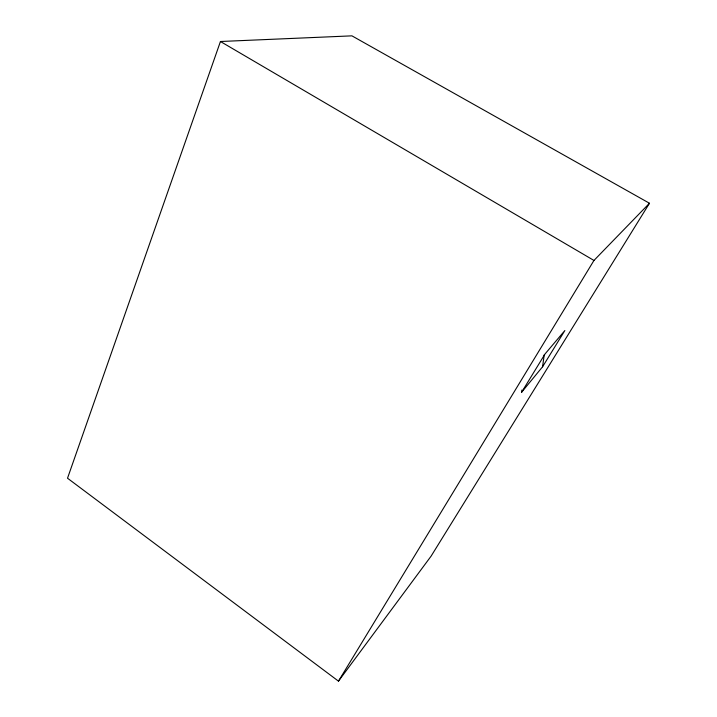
<?xml version="1.0" encoding="UTF-8"?>
<svg xmlns="http://www.w3.org/2000/svg" width="717" height="717" viewBox="0 0 717 717"><rect width="100%" height="100%" fill="white"/><g stroke="black" fill="none" stroke-linecap="round" stroke-linejoin="round"><path stroke-width="1.08" d="M521.6 392.262L545.063 353.929L564.862 330.546L542.563 366.799L521.6 392.262L521.895 390.039M542.563 366.799L544.23 354.763M220.442 41.505L67.523 478.221L338.469 681.15L431.096 556.15L649.477 203.252L351.939 35.85L220.442 41.505L593.963 260.45L649.477 203.252M338.469 681.15L593.963 260.45"/></g></svg>
